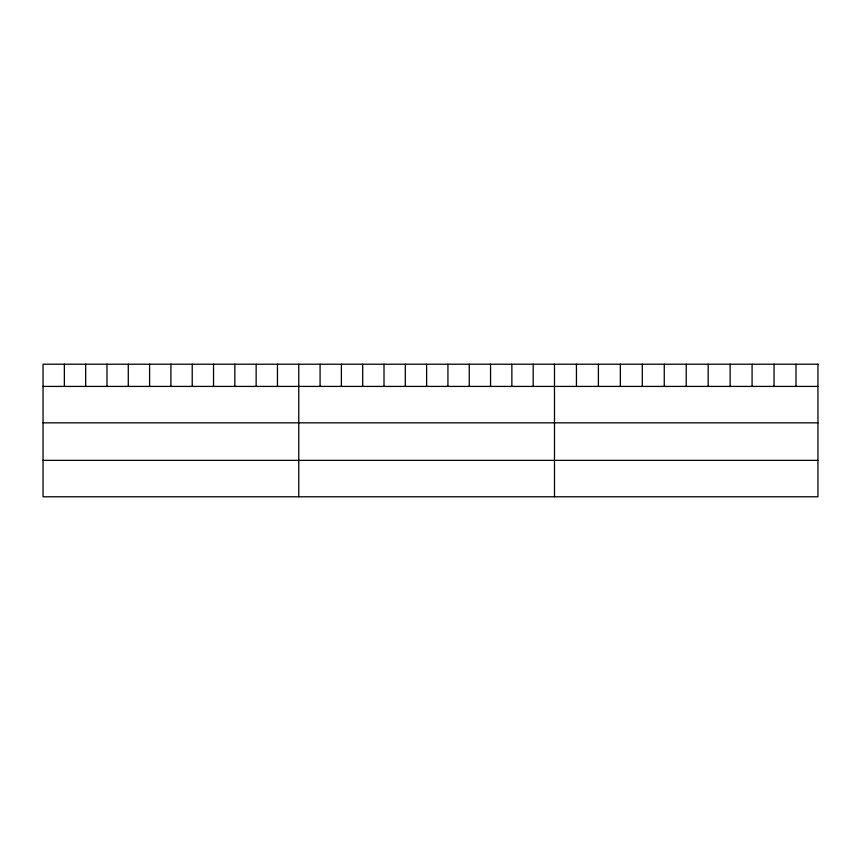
<?xml version="1.0" encoding="UTF-8"?>
<svg xmlns="http://www.w3.org/2000/svg" width="861" height="861" viewBox="0 0 861 861"><rect width="100%" height="100%" fill="white"/><g stroke="black" fill="none" stroke-linecap="round" stroke-linejoin="round"><path stroke-width="1.29" d="M43.05 386.417L817.95 386.417M43.05 422.837L817.95 422.837M43.05 460.366L817.95 460.366M795.995 364.214L795.995 386.417M774.039 364.214L774.039 386.417M752.083 364.214L752.083 386.417M730.128 364.214L730.128 386.417M708.172 364.214L708.172 386.417M686.217 364.214L686.217 386.417M664.261 364.214L664.261 386.417M642.306 364.214L642.306 386.417M620.35 364.214L620.35 386.417M598.395 364.214L598.395 386.417M576.439 364.214L576.439 386.417M554.484 364.214L554.484 496.786M533.174 364.214L533.174 386.417M511.864 364.214L511.864 386.417M490.555 364.214L490.555 386.417M469.245 364.214L469.245 386.417M447.935 364.214L447.935 386.417M426.625 364.214L426.625 386.417M405.316 364.214L405.316 386.417M384.006 364.214L384.006 386.417M362.696 364.214L362.696 386.417M341.386 364.214L341.386 386.417M320.077 364.214L320.077 386.417M298.767 364.214L298.767 496.786M277.457 364.214L277.457 386.417M256.147 364.214L256.147 386.417M234.838 364.214L234.838 386.417M213.528 364.214L213.528 386.417M192.218 364.214L192.218 386.417M170.909 364.214L170.909 386.417M149.599 364.214L149.599 386.417M128.289 364.214L128.289 386.417M106.979 364.214L106.979 386.417M85.669 364.214L85.669 386.417M64.36 364.214L64.36 386.417M817.95 364.214L43.05 364.214L43.05 496.786L817.95 496.786L817.95 364.214"/></g></svg>
